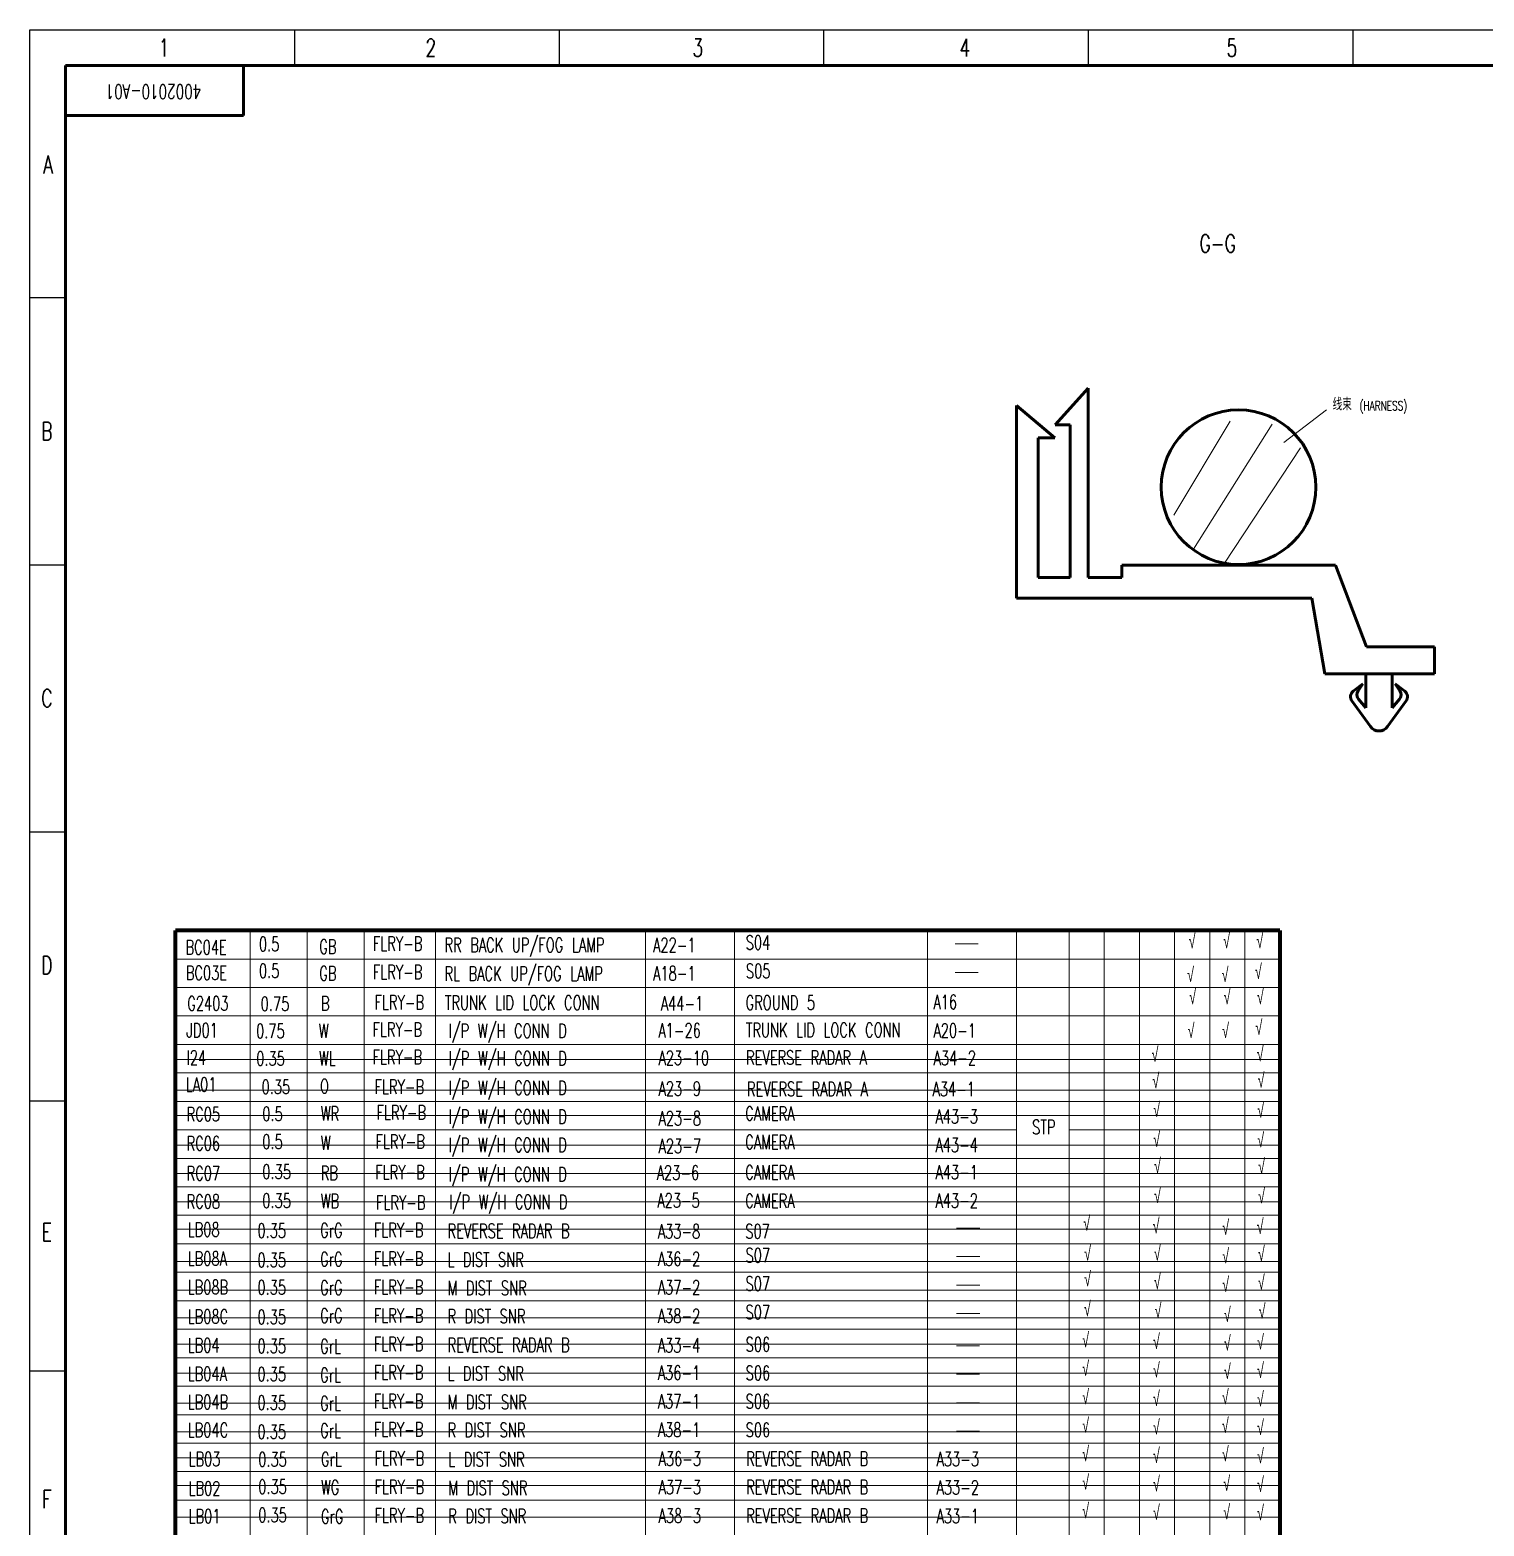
# Model space of a CAD drawing. Header units: millimetres. Extents: x 1671 to 4049, y 27 to 868.
# Drawn here: x 1670.8 to 2079.3, y 447.3 to 867.6 of the extents above; entities that cross this region are included whole.
import ezdxf
from ezdxf.enums import TextEntityAlignment as Align

# ---------------------------------------------------------------- set-up
doc = ezdxf.new("R2010")
doc.units = ezdxf.units.MM
doc.linetypes.add('PHANTOM', pattern=[17, 12, -1, 1, -1, 1, -1])
for name, color, linetype, lineweight in [('0Filament', 7, 'Continuous', 20), ('2FRAME', 2, 'Continuous', 70), ('4CONTOUR', 4, 'Continuous', 50), ('5PHANTOM', 6, 'PHANTOM', 20)]:
    doc.layers.add(name, color=color, linetype=linetype, lineweight=lineweight)
doc.layers.add('2FRAM', color=2, linetype='Continuous')
doc.styles.add('HZ', font='TXT', dxfattribs={"width": 0.7, "height": 4, "bigfont": 'HZTXT'})

msp = doc.modelspace()

# ---------------------------------------------------------------- linework, layer by layer
for p, q in [((1670.815, 26.589), (1670.815, 867.589)), ((1670.815, 867.589), (2859.815, 867.589)), ((1745.127, 867.589), (1745.127, 857.589)), ((1819.44, 867.589), (1819.44, 857.589)), ((1893.752, 867.589), (1893.752, 857.589)), ((1968.065, 867.589), (1968.065, 857.589)), ((2042.377, 867.589), (2042.377, 857.589)), ((1680.833, 792.354), (1670.849, 792.354)), ((1680.807, 717.216), (1670.905, 717.216)), ((1680.806, 642.187), (1670.903, 642.187)), ((1680.807, 566.665), (1670.905, 566.665)), ((1680.806, 490.823), (1670.903, 490.823))]:
    msp.add_line(p, q)
at = {"layer": '0Filament'}
for p, q in [((2023.036, 751.715), (2035.024, 760.828)), ((2007.942, 757.671), (1992.147, 731.239)), ((2019.789, 756.882), (1997.675, 721.771)), ((2027.687, 750.175), (2006.363, 717.826)), ((1732.715, 614.598), (1732.715, 36.598)), ((1748.715, 614.598), (1748.715, 36.598)), ((1764.715, 36.598), (1764.715, 614.598)), ((1784.699, 36.598), (1784.699, 614.598)), ((1843.683, 36.589), (1843.683, 614.598)), ((1868.683, 36.589), (1868.683, 614.598)), ((1922.964, 36.598), (1922.964, 614.598)), ((1947.964, 36.598), (1947.964, 614.598)), ((1962.715, 36.598), (1962.715, 614.598)), ((1972.587, 36.598), (1972.587, 614.598)), ((1982.458, 36.598), (1982.458, 614.598)), ((1992.33, 614.598), (1992.33, 36.598)), ((2002.2, 614.598), (2002.2, 36.598)), ((2012.07, 614.598), (2012.07, 36.598)), ((1930.737, 610.851), (1937.208, 610.851)), ((2021.94, 606.598), (1711.715, 606.598)), ((1930.737, 602.851), (1937.208, 602.851)), ((2021.94, 598.598), (1711.715, 598.598)), ((2021.94, 590.598), (1711.715, 590.598)), ((2021.94, 582.598), (1711.715, 582.598)), ((2021.94, 574.598), (1711.715, 574.598)), ((2021.94, 566.598), (1711.715, 566.598)), ((1947.964, 558.598), (1711.715, 558.598)), ((2021.94, 558.598), (1962.715, 558.598)), ((2021.94, 550.598), (1711.715, 550.598)), ((2021.94, 542.598), (1711.715, 542.598)), ((2021.94, 534.598), (1711.715, 534.598)), ((1931.125, 531.013), (1937.597, 531.013)), ((2021.94, 526.598), (1711.715, 526.598)), ((1931.125, 523.013), (1937.597, 523.013)), ((2021.94, 518.598), (1711.715, 518.598)), ((1931.125, 515.013), (1937.597, 515.013)), ((2021.94, 510.598), (1711.715, 510.598)), ((1931.125, 507.013), (1937.597, 507.013)), ((2021.94, 502.598), (1711.715, 502.598)), ((1931.087, 497.961), (1937.558, 497.961)), ((2021.94, 494.598), (1711.715, 494.598)), ((1931.087, 489.961), (1937.558, 489.961)), ((2021.94, 486.598), (1711.715, 486.598)), ((1931.087, 481.961), (1937.558, 481.961)), ((2021.94, 478.598), (1711.715, 478.598)), ((1931.087, 473.961), (1937.558, 473.961)), ((2021.94, 470.598), (1711.715, 470.598)), ((2021.94, 462.598), (1711.715, 462.598)), ((2021.94, 454.598), (1711.715, 454.598))]:
    msp.add_line(p, q, dxfattribs=at)
at = {"layer": '2FRAM', "color": 2, "linetype": 'ByBlock', "lineweight": 50}
for p, q in [((1680.815, 36.589), (1680.815, 857.589)), ((1680.815, 857.589), (4038.815, 857.589)), ((1730.815, 843.589), (1730.815, 857.589)), ((1680.815, 843.589), (1730.815, 843.589))]:
    msp.add_line(p, q, dxfattribs=at)
at = {"layer": '2FRAME'}
for p, q in [((1711.715, 36.598), (1711.715, 614.598)), ((2021.94, 614.598), (2021.94, 36.598))]:
    msp.add_line(p, q, dxfattribs=at)
at = {"layer": '2FRAME', "color": 2}
msp.add_line((2021.94, 614.598), (1711.715, 614.598), dxfattribs=at)
at = {"layer": '4CONTOUR'}
for p, q in [((1958.767, 756.693), (1968.07, 766.994)), ((1968.07, 766.994), (1968.07, 713.772)), ((1947.921, 707.919), (1947.921, 762.059)), ((1947.921, 762.059), (1958.66, 753.035)), ((1963.053, 756.693), (1958.767, 756.693)), ((1963.053, 713.772), (1963.053, 756.693)), ((1958.66, 753.035), (1954.022, 753.035)), ((1954.022, 753.035), (1954.022, 713.772)), ((1977.544, 717.186), (2037.496, 717.186)), ((1977.544, 717.186), (1977.544, 713.772)), ((2037.496, 717.186), (2046.283, 694.262)), ((1954.022, 713.772), (1963.053, 713.772)), ((1968.07, 713.772), (1977.544, 713.772)), ((2030.906, 707.919), (1947.921, 707.919)), ((2034.567, 686.702), (2030.906, 707.919)), ((2046.283, 694.262), (2065.32, 694.262)), ((2065.32, 694.262), (2065.32, 686.702)), ((2065.32, 686.702), (2034.567, 686.702))]:
    msp.add_line(p, q, dxfattribs=at)
at = {"layer": '4CONTOUR', "ltscale": 0.5}
for p, q in [((2046.104, 686.702), (2046.104, 677.184)), ((2053.415, 686.702), (2053.415, 677.184)), ((2045.18, 683.932), (2042.498, 681.795)), ((2043.879, 681.926), (2045.18, 683.932)), ((2055.64, 681.926), (2054.34, 683.932)), ((2054.34, 683.932), (2057.022, 681.795)), ((2042.13, 679.089), (2047.36, 671.88)), ((2046.104, 677.184), (2044.045, 679.555)), ((2057.39, 679.089), (2052.159, 671.88)), ((2053.415, 677.184), (2055.474, 679.555))]:
    msp.add_line(p, q, dxfattribs=at)
at = {"layer": '4CONTOUR'}
msp.add_circle((2010.312, 739.129), 21.719, dxfattribs=at)
at = {"layer": '4CONTOUR', "ltscale": 0.5}
for centre, radius, start, end in [((2043.729, 680.25), 1.976, 128.54207, 215.96257), ((2045.537, 680.851), 1.976, 147.03551, 220.96887), ((2053.982, 680.851), 1.976, 319.03113, 32.96449), ((2055.79, 680.25), 1.976, 324.03743, 51.45793), ((2049.76, 673.621), 2.964, 215.96257, 324.03743)]:
    msp.add_arc(centre, radius, start, end, dxfattribs=at)
at = {"layer": '5PHANTOM', "color": 1, "linetype": 'ByBlock'}
for p, q in [((1711.715, 578.339), (2021.94, 578.339)), ((1711.715, 569.725), (2021.94, 569.725)), ((1711.715, 562.637), (2021.94, 562.637)), ((1711.715, 554.262), (2021.94, 554.262)), ((1711.715, 546.342), (2021.94, 546.342)), ((1711.715, 538.369), (2021.94, 538.369)), ((1711.715, 530.738), (2021.94, 530.738)), ((1711.715, 521.613), (2021.94, 521.613)), ((1711.715, 513.613), (2021.94, 513.613)), ((1711.715, 505.845), (2021.94, 505.845)), ((1711.715, 498.382), (2021.94, 498.382)), ((1711.715, 490.243), (2021.94, 490.243)), ((1711.715, 481.802), (2021.94, 481.802)), ((1711.715, 473.796), (2021.94, 473.796)), ((1711.715, 466.445), (2021.94, 466.445)), ((1711.715, 458.721), (2021.94, 458.721)), ((1711.715, 449.849), (2021.94, 449.849))]:
    msp.add_line(p, q, dxfattribs=at)

# ---------------------------------------------------------------- texts
at = {"char_height": 5, "width": 50, "attachment_point": 5, "style": 'HZ'}
for s, insert in [('1', (1708.432, 862.58)), ('2', (1783.432, 862.58)), ('3', (1858.432, 862.58)), ('4', (1933.432, 862.58)), ('5', (2008.432, 862.58)), ('A', (1675.968, 829.782)), ('B', (1675.589, 754.87)), ('C', (1675.589, 679.87)), ('D', (1675.589, 604.87)), ('E', (1675.589, 529.87)), ('F', (1675.589, 454.87))]:
    msp.add_mtext(s, dxfattribs=dict(at, insert=insert))
at = {"layer": '0Filament', "style": 'HZ'}
for s, height, width, p in [('G-G', 5, 0.7, (1999.36, 805.1)), ('FLRY-B', 4, 0.67, (1767.153, 608.938)), ('A22-1', 4, 0.67, (1845.845, 608.524)), ('S04', 4, 0.67, (1871.883, 609.219)), ('S05', 4, 0.67, (1871.941, 601.219)), ('FLRY-B', 4, 0.67, (1767.153, 600.938)), ('A18-1', 4, 0.67, (1845.845, 600.584)), ('FLRY-B', 4, 0.67, (1767.633, 592.429)), ('TRUNK LID LOCK CONN', 4, 0.67, (1787.37, 592.305)), ('A44-1', 4, 0.67, (1848.006, 592.141)), ('A16', 4, 0.67, (1924.587, 592.543)), ('FLRY-B', 4, 0.67, (1767.042, 584.796)), ('A1-26', 4, 0.67, (1847.335, 584.541)), ('TRUNK LID LOCK CONN', 4, 0.67, (1871.923, 584.638)), ('A20-1', 4, 0.67, (1924.591, 584.518)), ('FLRY-B', 4, 0.67, (1767.076, 577.078)), ('A23-10', 4, 0.67, (1847.369, 576.823)), ('REVERSE RADAR A', 4, 0.67, (1871.958, 576.92)), ('A34-2', 4, 0.67, (1924.625, 576.8)), ('LA01', 4, 0.67, (1714.595, 569.341)), ('FLRY-B', 4, 0.67, (1767.644, 568.716)), ('A23-9', 4, 0.67, (1847.369, 568.169)), ('REVERSE RADAR A', 4, 0.67, (1872.226, 568.069)), ('A34-1', 4, 0.67, (1924.326, 568.069)), ('WR', 4, 0.67, (1752.511, 561.215)), ('FLRY-B', 4, 0.67, (1768.18, 561.513)), ('A23-8', 4, 0.67, (1847.369, 559.854)), ('CAMERA', 4, 0.67, (1871.716, 561.192)), ('A43-3', 4, 0.67, (1925.154, 560.365)), ('STP', 4, 0.67, (1952.318, 557.383)), ('FLRY-B', 4, 0.67, (1767.866, 553.328)), ('A23-7', 4, 0.67, (1847.369, 552.048)), ('CAMERA', 4, 0.67, (1871.716, 553.192)), ('A43-4', 4, 0.67, (1925.154, 552.365)), ('FLRY-B', 4, 0.67, (1767.802, 544.711)), ('A23-6', 4, 0.67, (1846.86, 544.581)), ('CAMERA', 4, 0.67, (1871.716, 544.677)), ('A43-1', 4, 0.67, (1925.154, 544.727)), ('FLRY-B', 4, 0.67, (1768.033, 536.207)), ('A23-5', 4, 0.67, (1847.03, 536.776)), ('CAMERA', 4, 0.67, (1871.716, 536.677)), ('A43-2', 4, 0.67, (1925.154, 536.727)), ('FLRY-B', 4, 0.67, (1767.416, 528.467)), ('REVERSE RADAR B', 4, 0.67, (1788.108, 528.192)), ('A33-8', 4, 0.67, (1847.164, 528.072)), ('S07', 4, 0.67, (1871.759, 528.081)), ('S07', 4, 0.67, (1871.827, 521.38)), ('FLRY-B', 4, 0.67, (1767.416, 520.467)), ('L DIST SNR', 4, 0.67, (1788.108, 520.173)), ('A36-2', 4, 0.67, (1847.164, 520.367)), ('S07', 4, 0.67, (1871.827, 513.38)), ('FLRY-B', 4, 0.67, (1767.416, 512.467)), ('M DIST SNR', 4, 0.67, (1788.108, 512.173)), ('A37-2', 4, 0.67, (1847.164, 512.367)), ('S07', 4, 0.67, (1871.827, 505.38)), ('FLRY-B', 4, 0.67, (1767.416, 504.467)), ('R DIST SNR', 4, 0.67, (1788.108, 504.277)), ('A38-2', 4, 0.67, (1847.164, 504.367)), ('FLRY-B', 4, 0.67, (1767.416, 496.467)), ('REVERSE RADAR B', 4, 0.67, (1788.108, 496.192)), ('S06', 4, 0.67, (1871.864, 496.328)), ('A33-4', 4, 0.67, (1847.164, 496.072)), ('FLRY-B', 4, 0.67, (1767.416, 488.467)), ('L DIST SNR', 4, 0.67, (1788.108, 488.173)), ('A36-1', 4, 0.67, (1847.164, 488.367)), ('S06', 4, 0.67, (1871.864, 488.328)), ('FLRY-B', 4, 0.67, (1767.416, 480.467)), ('M DIST SNR', 4, 0.67, (1788.108, 480.173)), ('A37-1', 4, 0.67, (1847.164, 480.367)), ('S06', 4, 0.67, (1871.864, 480.328)), ('FLRY-B', 4, 0.67, (1767.416, 472.467)), ('R DIST SNR', 4, 0.67, (1788.108, 472.277)), ('A38-1', 4, 0.67, (1847.164, 472.367)), ('S06', 4, 0.67, (1871.864, 472.328)), ('FLRY-B', 4, 0.67, (1767.638, 464.321)), ('L DIST SNR', 4, 0.67, (1788.331, 464.028)), ('A36-3', 4, 0.67, (1847.386, 464.222)), ('REVERSE RADAR B', 4, 0.67, (1871.981, 464.26)), ('A33-3', 4, 0.67, (1925.452, 464.14)), ('FLRY-B', 4, 0.67, (1767.638, 456.321)), ('M DIST SNR', 4, 0.67, (1788.331, 456.028)), ('A37-3', 4, 0.67, (1847.386, 456.222)), ('REVERSE RADAR B', 4, 0.67, (1871.981, 456.26)), ('A33-2', 4, 0.67, (1925.452, 456.14)), ('FLRY-B', 4, 0.67, (1767.638, 448.321)), ('R DIST SNR', 4, 0.67, (1788.331, 448.131)), ('A38-3', 4, 0.67, (1847.386, 448.222)), ('REVERSE RADAR B', 4, 0.67, (1871.981, 448.26)), ('A33-1', 4, 0.67, (1925.452, 448.14))]:
    msp.add_text(s, height=height, dxfattribs=dict(at, width=width)).set_placement(p)
at = {"layer": '0Filament', "style": 'HZ', "width": 0.67}
for p in [(1997.272, 608.438), (2006.956, 608.438), (2016.3, 608.462), (2015.89, 599.838), (1996.838, 598.935), (2006.522, 598.935), (1997.408, 592.711), (2007.092, 592.711), (2016.435, 592.735), (1996.973, 583.208), (2006.658, 583.208), (2016.026, 584.111), (1986.83, 576.537), (2016.399, 576.712), (1987.069, 569.135), (2016.638, 569.311), (1987.308, 561.018), (2016.538, 560.874), (1987.308, 552.661), (2016.538, 552.517), (1987.547, 545.26), (2016.777, 545.116), (1987.547, 536.903), (2016.777, 536.76), (1967.673, 529.122), (1987.153, 528.374), (2016.384, 528.23), (2006.693, 527.936), (1967.91, 520.668), (1987.483, 520.668), (2006.693, 519.936), (2016.713, 520.524), (1967.91, 513.482), (1987.483, 512.684), (2006.693, 511.936), (2016.713, 512.54), (1967.844, 505.066), (1987.69, 504.57), (2007.157, 503.46), (2016.92, 504.426), (1967.355, 496.335), (1987.243, 495.902), (2007.157, 495.46), (2016.473, 495.758), (1967.355, 488.335), (1987.243, 487.902), (2007.157, 487.46), (2016.473, 487.758), (1967.355, 480.335), (1987.243, 479.902), (2006.596, 480.322), (2016.473, 479.758), (1967.355, 472.335), (1987.243, 471.902), (2006.596, 472.322), (2016.473, 471.758), (1967.355, 464.335), (1987.243, 463.902), (2006.596, 464.322), (2016.473, 463.758), (1967.355, 456.335), (1987.243, 455.902), (2006.974, 455.992), (2016.473, 455.758), (1967.355, 448.335), (1987.243, 447.902), (2006.974, 447.992), (2016.473, 447.758)]:
    msp.add_text('√', height=4, dxfattribs=at).set_placement(p, align=Align.BOTTOM_CENTER)
at = {"layer": '0Filament', "color": 3, "style": 'HZ', "width": 0.67}
for s, p in [('BC04E', (1714.514, 607.904)), ('BC03E', (1714.602, 600.723))]:
    msp.add_text(s, height=4, dxfattribs=at).set_placement(p)
at = {"layer": '0Filament', "style": 'HZ', "width": 0.67}
for s, p in [('0.5', (1735.156, 610.788)), ('GB', (1752.088, 610.064)), ('0.5', (1735.156, 603.286)), ('GB', (1752.088, 602.563)), ('0.75', (1735.636, 594.015)), ('B', (1752.569, 594.117)), ('W', (1751.958, 586.41)), ('0.75', (1734.349, 586.36)), ('I24', (1714.8, 578.87)), ('0.35', (1734.383, 578.641)), ('WL', (1751.993, 578.692)), ('0.35', (1735.879, 570.687)), ('O', (1752.289, 570.865)), ('RC05', (1714.817, 563.014)), ('0.5', (1736.101, 563.108)), ('RC06', (1714.817, 554.812)), ('0.5', (1736.101, 555.283)), ('W', (1752.511, 554.959)), ('RC07', (1714.817, 546.421)), ('0.35', (1736.101, 546.838)), ('RB', (1752.511, 546.501)), ('RC08', (1714.817, 538.475)), ('0.35', (1736.101, 538.699)), ('WB', (1752.511, 538.631)), ('LB08', (1715.139, 530.6)), ('0.35', (1734.723, 530.267)), ('GrG', (1752.332, 530.364)), ('LB08A', (1715.139, 522.476)), ('0.35', (1734.723, 522.049)), ('GrG', (1752.332, 522.267)), ('LB08B', (1715.139, 514.429)), ('0.35', (1734.723, 514.357)), ('GrG', (1752.332, 514.284)), ('LB08C', (1715.139, 506.18)), ('0.35', (1734.723, 506.038)), ('GrG', (1752.332, 506.396)), ('LB04', (1715.139, 498.104)), ('0.35', (1734.723, 497.859)), ('GrL', (1752.332, 497.824)), ('LB04A', (1715.139, 490.081)), ('0.35', (1734.723, 489.966)), ('GrL', (1752.332, 489.717)), ('LB04B', (1715.139, 482.131)), ('0.35', (1734.723, 481.939)), ('GrL', (1752.332, 481.794)), ('LB04C', (1715.139, 474.289)), ('0.35', (1734.723, 473.781)), ('GrL', (1752.332, 474.135)), ('LB03', (1715.361, 466.124)), ('0.35', (1734.945, 466.03)), ('GrL', (1752.554, 466.106)), ('LB02', (1715.361, 457.867)), ('0.35', (1734.945, 458.342)), ('WG', (1752.554, 458.195)), ('LB01', (1715.361, 450.096)), ('0.35', (1734.945, 450.413)), ('GrG', (1752.554, 450.006))]:
    msp.add_text(s, height=4, dxfattribs=at).set_placement(p, align=Align.MIDDLE_LEFT)
for s, p in [('RR BACK UP/FOG LAMP ', (1787.255, 612.553)), ('RL BACK UP/FOG LAMP ', (1787.255, 604.471)), ('GROUND 5', (1871.839, 596.336)), ('I/P W/H CONN D', (1788.357, 588.413)), ('I/P W/H CONN D', (1788.392, 580.695)), ('I/P W/H CONN D', (1788.392, 572.407)), ('I/P W/H CONN D', (1788.392, 564.303)), ('I/P W/H CONN D', (1788.392, 556.383)), ('I/P W/H CONN D', (1788.392, 548.095)), ('I/P W/H CONN D', (1788.576, 540.359))]:
    msp.add_text(s, height=4, dxfattribs=at).set_placement(p, align=Align.TOP_LEFT)
at = {"layer": '0Filament', "color": 3, "style": 'HZ', "width": 0.67}
for s, p in [('G2403', (1714.995, 594.115)), ('JD01', (1714.765, 586.588))]:
    msp.add_text(s, height=4, dxfattribs=at).set_placement(p, align=Align.MIDDLE_LEFT)
at = {"layer": '0Filament', "insert": (1705.523, 850.212), "char_height": 4, "width": 60, "attachment_point": 5, "rotation": 180, "style": 'HZ'}
msp.add_mtext('4002010-A01', dxfattribs=at)
at = {"layer": '0Filament', "insert": (2036.735, 764.202), "char_height": 3.5, "width": 36.02683, "attachment_point": 1, "style": 'HZ'}
msp.add_mtext('线束 {\\H0.75x;(HARNESS)}', dxfattribs=at)

doc.saveas('drawing.dxf')
